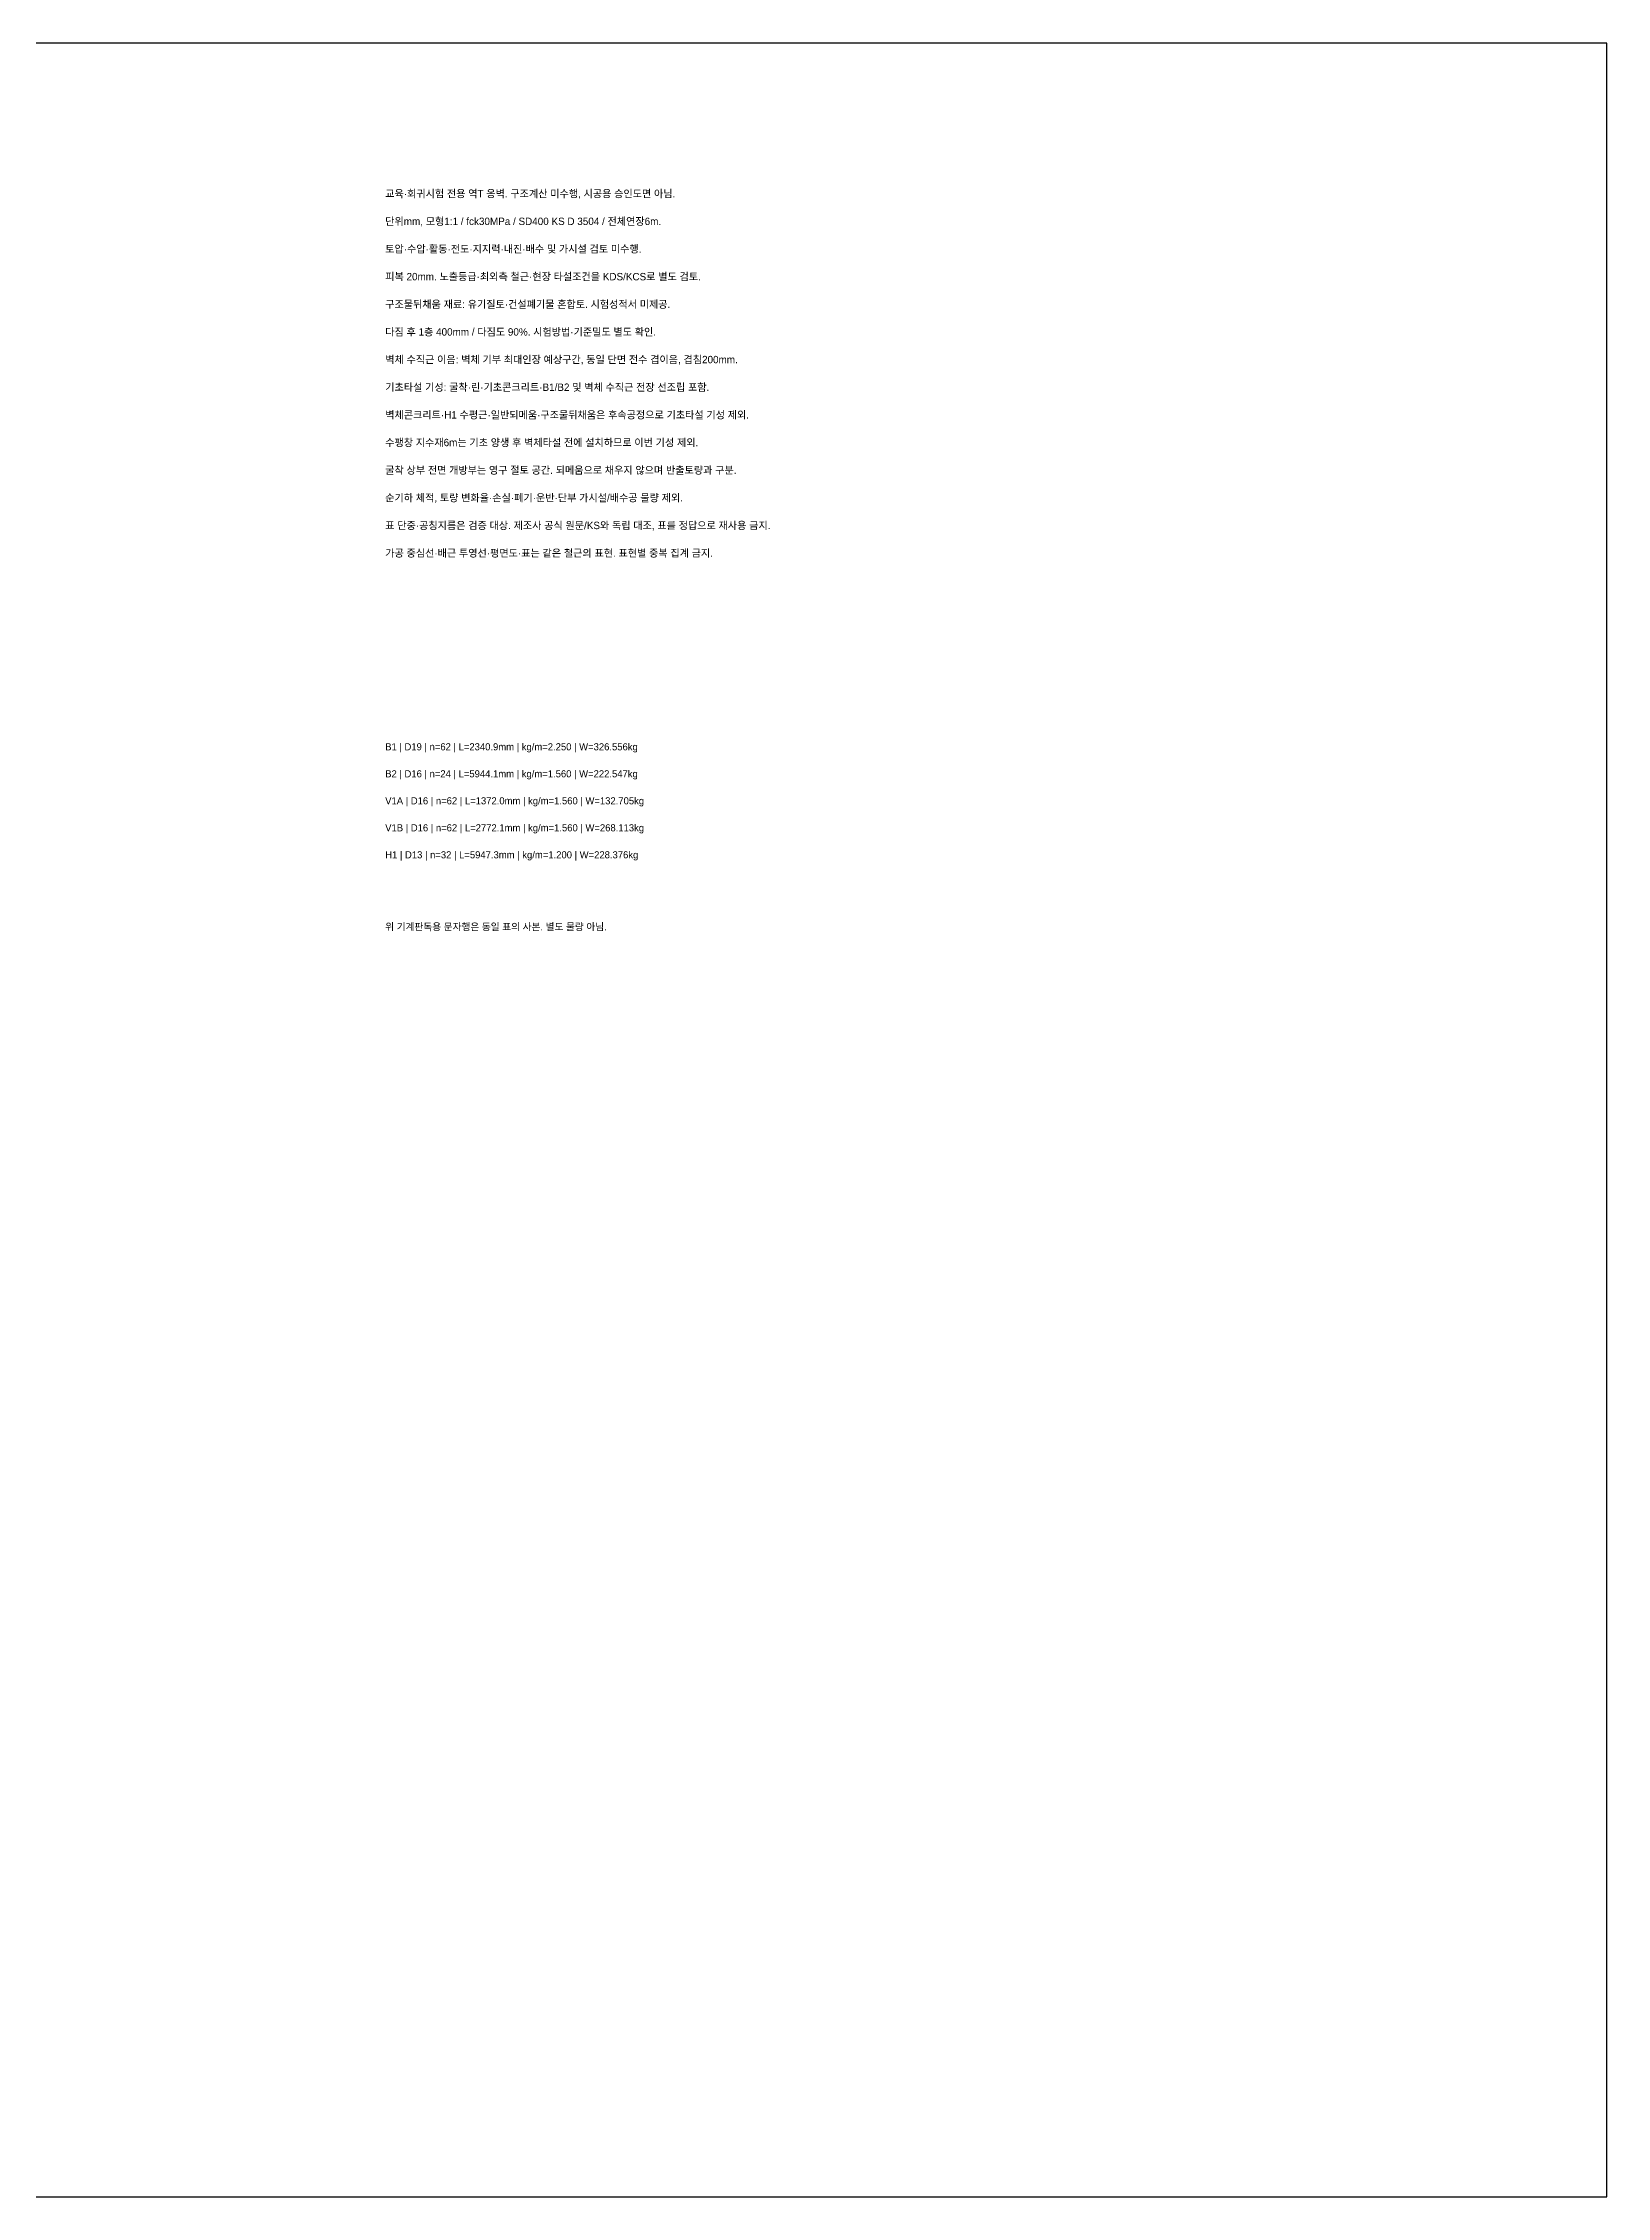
# Model space of a CAD drawing. Header units: millimetres. Extents: x -5000 to 45000, y -27500 to 6000.
# Drawn here: x 20679 to 45000, y -27500 to 6000 of the extents above; entities that cross this region are included whole.
import ezdxf

# ---------------------------------------------------------------- set-up
doc = ezdxf.new("R2010")
doc.units = ezdxf.units.MM
for name, color, linetype in [('DESIGN_NOTES', 7, 'Continuous'), ('SCHEDULE_NOTE', 7, 'Continuous'), ('SCHEDULE_ROW_COPY', 7, 'Continuous'), ('SHEET_BORDER', 7, 'Continuous')]:
    doc.layers.add(name, color=color, linetype=linetype)
doc.styles.add('SiteCAD_KO', font='AppleGothic.ttf')

msp = doc.modelspace()

# ---------------------------------------------------------------- linework, layer by layer
at = {"layer": 'SHEET_BORDER', "color": 8}
msp.add_lwpolyline([(-5000, -27500), (45000, -27500), (45000, 6000), (-5000, 6000)], close=True, dxfattribs=at)

# ---------------------------------------------------------------- texts
at = {"layer": 'DESIGN_NOTES', "color": 7, "style": 'SiteCAD_KO'}
for s, p in [('교육·회귀시험 전용 역T 옹벽. 구조계산 미수행, 시공용 승인도면 아님.', (26000, 3600)), ('단위mm, 모형1:1 / fck30MPa / SD400 KS D 3504 / 전체연장6m.', (26000, 3170)), ('토압·수압·활동·전도·지지력·내진·배수 및 가시설 검토 미수행.', (26000, 2740)), ('피복 20mm. 노출등급·최외측 철근·현장 타설조건을 KDS/KCS로 별도 검토.', (26000, 2310)), ('구조물뒤채움 재료: 유기질토·건설폐기물 혼합토. 시험성적서 미제공.', (26000, 1880)), ('다짐 후 1층 400mm / 다짐도 90%. 시험방법·기준밀도 별도 확인.', (26000, 1450)), ('벽체 수직근 이음: 벽체 기부 최대인장 예상구간, 동일 단면 전수 겹이음, 겹침200mm.', (26000, 1020)), ('기초타설 기성: 굴착·린·기초콘크리트·B1/B2 및 벽체 수직근 전장 선조립 포함.', (26000, 590)), ('벽체콘크리트·H1 수평근·일반되메움·구조물뒤채움은 후속공정으로 기초타설 기성 제외.', (26000, 160)), ('수팽창 지수재6m는 기초 양생 후 벽체타설 전에 설치하므로 이번 기성 제외.', (26000, -270)), ('굴착 상부 전면 개방부는 영구 절토 공간. 되메움으로 채우지 않으며 반출토량과 구분.', (26000, -700)), ('순기하 체적, 토량 변화율·손실·폐기·운반·단부 가시설/배수공 물량 제외.', (26000, -1130)), ('표 단중·공칭지름은 검증 대상. 제조사 공식 원문/KS와 독립 대조, 표를 정답으로 재사용 금지.', (26000, -1560)), ('가공 중심선·배근 투영선·평면도·표는 같은 철근의 표현. 표현별 중복 집계 금지.', (26000, -1990))]:
    msp.add_text(s, height=115, dxfattribs=at).set_placement(p)
at = {"layer": 'SCHEDULE_NOTE', "color": 7, "style": 'SiteCAD_KO'}
msp.add_text('위 기계판독용 문자행은 동일 표의 사본. 별도 물량 아님.', height=110, dxfattribs=at).set_placement((26000, -7800))
at = {"layer": 'SCHEDULE_ROW_COPY', "color": 7, "style": 'SiteCAD_KO'}
for s, p in [('B1 | D19 | n=62 | L=2340.9mm | kg/m=2.250 | W=326.556kg', (26000, -5000)), ('B2 | D16 | n=24 | L=5944.1mm | kg/m=1.560 | W=222.547kg', (26000, -5420)), ('V1A | D16 | n=62 | L=1372.0mm | kg/m=1.560 | W=132.705kg', (26000, -5840)), ('V1B | D16 | n=62 | L=2772.1mm | kg/m=1.560 | W=268.113kg', (26000, -6260)), ('H1 | D13 | n=32 | L=5947.3mm | kg/m=1.200 | W=228.376kg', (26000, -6680))]:
    msp.add_text(s, height=110, dxfattribs=at).set_placement(p)

doc.saveas('drawing.dxf')
